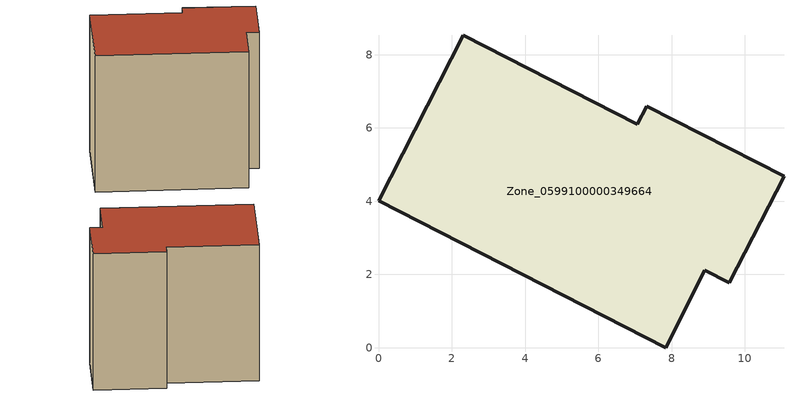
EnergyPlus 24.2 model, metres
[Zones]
Zone_0599100000349664
 floor ground (C_G): 7.32,6.6 11.07,4.68 9.57,1.77 8.91,2.11 7.83,0 0,4.01 2.32,8.53 7.06,6.1 z3.77
 wall outside (C_F): 7.06,6.1 2.32,8.53 0,4.01 7.83,0 8.91,2.11 9.57,1.77 11.07,4.68 7.32,6.6 7.06,6.1 z3.77:12.53
 roof outside (C_R): 11.07,4.68 7.32,6.6 7.06,6.1 2.32,8.53 0,4.01 7.83,0 8.91,2.11 9.57,1.77 z12.53
[BUILDING]
Pand.0599100000349664: North Axis=0; Terrain=City; Loads Convergence Tolerance Value=0.04; Temperature Convergence Tolerance Value=0.4; Solar Distribution=FullExterior; Maximum Number of Warmup Days=25; Minimum Number of Warmup Days=1
[Site:Location]
Rotterdam.The.Hague.AP_ZH_NLD Design_Conditions: Latitude=51.96; Longitude=4.45; Time Zone=1; Elevation=-4.5
[SITE:GROUNDTEMPERATURE:BUILDINGSURFACE]
18, 18, 18, 18, 18, 18, 18, 18, 18, 18, 18, 18
[MATERIAL] Thermal Absorptance=0.9; Solar Absorptance=0.7; Visible Absorptance=0.7
Name | Roughness | Thickness | Conductivity | Density | Specific Heat
G.TC.1992-2005 | MediumSmooth | 0.15 | 0.06 | 540 | 1210
F.TC.1992-2005 | Rough | 0.3 | 0.12 | 1920 | 840
R.TC.1992-2005 | MediumRough | 0.2 | 0.08 | 1500 | 1000
[CONSTRUCTION]
C_G: G.TC.1992-2005
C_F: F.TC.1992-2005
C_R: R.TC.1992-2005
[ZONE]
Zone_0599100000349664: Type=1; Multiplier=1; Ceiling Height=Autocalculate; Volume=Autocalculate; Floor Area=autocalculate; Part of Total Floor Area=Yes
[ZONEINFILTRATION:DESIGNFLOWRATE]
Infil_Zone_0599100000349664: Zone or ZoneList or Space or SpaceList=Zone_0599100000349664; Schedule=AlwaysOn; Design Flow Rate Calculation Method=Flow/Area; Flow Rate per Floor Area=0.0015; Constant Term Coefficient=1; Temperature Term Coefficient=0; Velocity Term Coefficient=0; Velocity Squared Term Coefficient=0
[HVACTEMPLATE:ZONE:IDEALLOADSAIRSYSTEM]
Zone_0599100000349664: Maximum Heating Supply Air Temperature=50; Minimum Cooling Supply Air Temperature=13; Maximum Heating Supply Air Humidity Ratio=0.0156; Minimum Cooling Supply Air Humidity Ratio=0.0077; Heating Limit=NoLimit; Cooling Limit=NoLimit; Dehumidification Control Type=ConstantSensibleHeatRatio; Cooling Sensible Heat Ratio=0.7; Dehumidification Setpoint=60; Humidification Control Type=None; Humidification Setpoint=30; Outdoor Air Method=None; Outdoor Air Flow Rate per Person=0.00944; Outdoor Air Flow Rate per Zone Floor Area=0; Outdoor Air Flow Rate per Zone=0; Demand Controlled Ventilation Type=None; Outdoor Air Economizer Type=NoEconomizer; Heat Recovery Type=None; Sensible Heat Recovery Effectiveness=0.7; Latent Heat Recovery Effectiveness=0.65
[ZONECONTROL:THERMOSTAT]
ThermostatControl_Zone_0599100000349664: Zone or ZoneList=Zone_0599100000349664; Control Type Schedule=DualSetpointControlType; Control 1=Thermostat_Zone_0599100000349664; Temperature Difference Between Cutout And Setpoint=0
[THERMOSTATSETPOINT:DUALSETPOINT]
Thermostat_Zone_0599100000349664: Heating Setpoint Temperature Schedule=HeatingSetpoint_Zone_0599100000349664; Cooling Setpoint Temperature Schedule=CoolingSetpoint_Zone_0599100000349664
[SCHEDULE:COMPACT]
HeatingSetpoint_Zone_0599100000349664: Through: 12/31, For: AllDays, Until: 24:00, 21
CoolingSetpoint_Zone_0599100000349664: Through: 12/31, For: AllDays, Until: 24:00, 24
DualSetpointControlType: Through: 12/31, For: AllDays, Until: 24:00, 4
AlwaysOn: Through: 12/31, For: AllDays, Until: 24:00, 1
